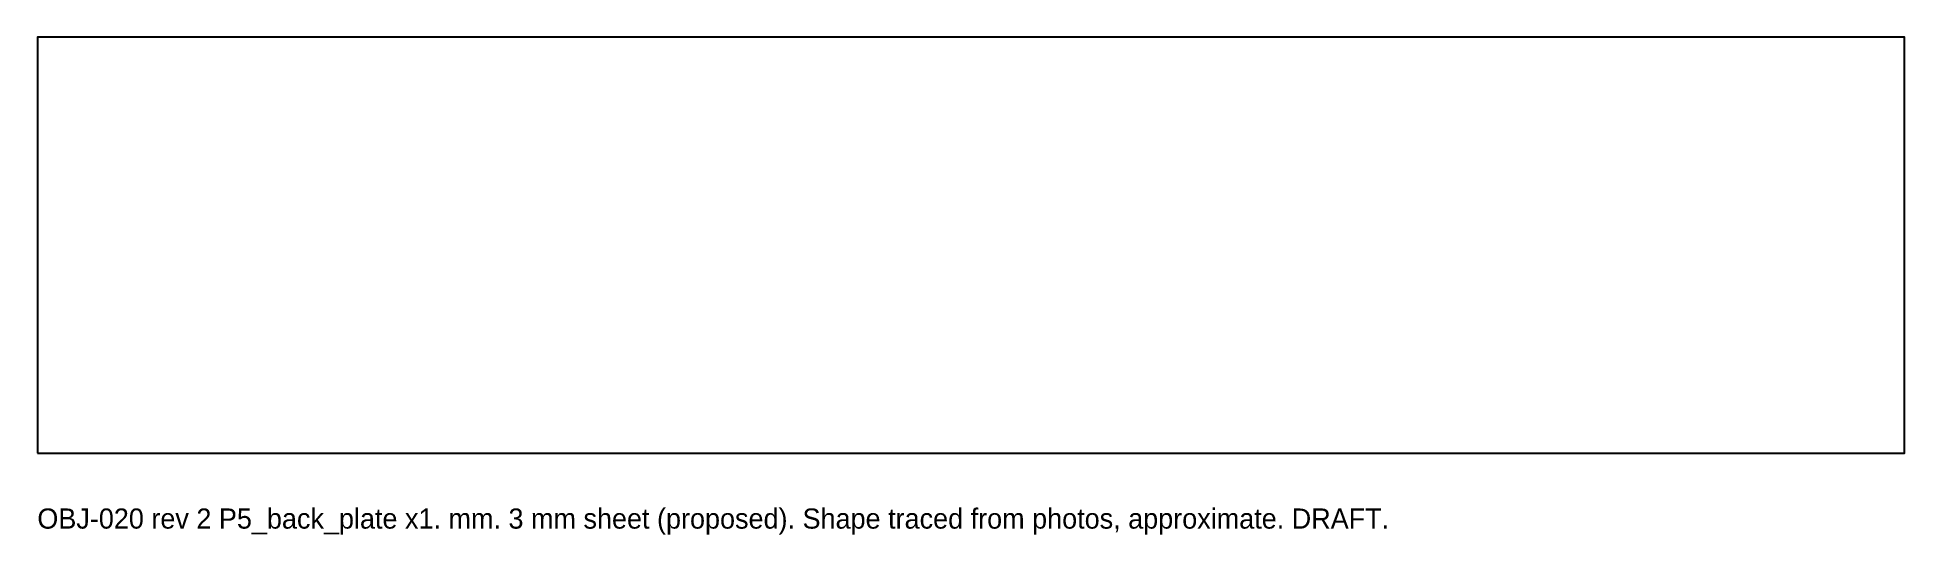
# Model space of a CAD drawing. Header units: millimetres. Extents: x 0 to 740, y -32 to 165.
import ezdxf

# ---------------------------------------------------------------- set-up
doc = ezdxf.new("R2010")
doc.units = ezdxf.units.MM
doc.layers.add('CUT', color=7, linetype='Continuous')
doc.layers.add('NOTE', color=8, linetype='Continuous')

msp = doc.modelspace()

# ---------------------------------------------------------------- linework, layer by layer
at = {"layer": 'CUT'}
msp.add_lwpolyline([(0, 0), (740, 0), (740, 165), (0, 165)], close=True, dxfattribs=at)

# ---------------------------------------------------------------- texts
at = {"layer": 'NOTE'}
msp.add_text('OBJ-020 rev 2 P5_back_plate x1. mm. 3 mm sheet (proposed). Shape traced from photos, approximate. DRAFT.', height=8, dxfattribs=at).set_placement((0, -30))

doc.saveas('drawing.dxf')
